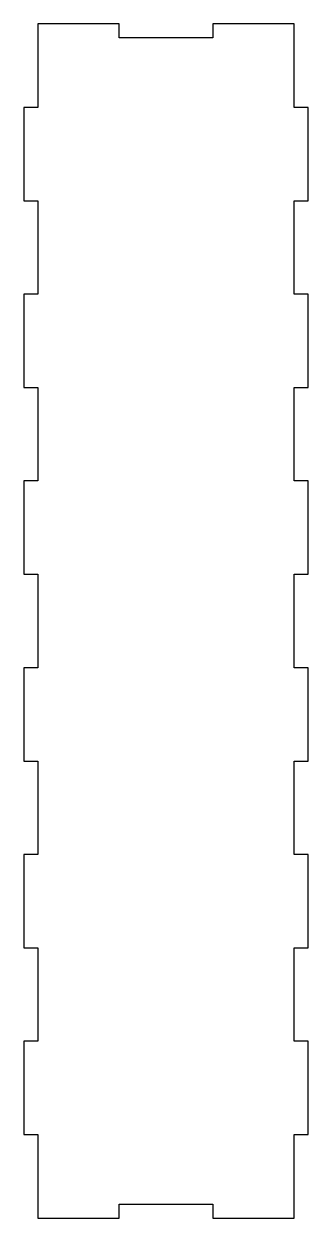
# Model space of a CAD drawing. Extents: x 561 to 622, y 64 to 320.
import ezdxf

# ---------------------------------------------------------------- set-up
doc = ezdxf.new("R2010")
doc.units = 0
doc.layers.add('Layer_1', color=7, linetype='CONTINUOUS')

msp = doc.modelspace()

# ---------------------------------------------------------------- linework, layer by layer
at = {"layer": 'Layer_1', "color": 5}
for p, q in [((581.266018, 319.831855), (563.865804, 319.831855)), ((563.865804, 319.831855), (563.865804, 316.832143)), ((581.266018, 316.832143), (581.266018, 319.831855)), ((618.665966, 319.831855), (601.265752, 319.831855)), ((601.265752, 319.831855), (601.265752, 316.832143)), ((618.665966, 316.832143), (618.665966, 319.831855)), ((563.865804, 316.832143), (563.865804, 301.931685)), ((601.265752, 316.832143), (581.266018, 316.832143)), ((618.665966, 301.931685), (618.665966, 316.832143)), ((563.865804, 301.931685), (560.865528, 301.931685)), ((560.865528, 301.931685), (560.865528, 281.931949)), ((621.666242, 301.931685), (618.665966, 301.931685)), ((621.666242, 281.931949), (621.666242, 301.931685)), ((621.666242, 301.931685), (621.666242, 301.931685)), ((560.865528, 281.931949), (563.865804, 281.931949)), ((563.865804, 281.931949), (563.865804, 261.931651)), ((618.665966, 261.931654), (618.665966, 281.931949)), ((618.665966, 281.931949), (621.666242, 281.931949)), ((563.865804, 261.931651), (560.865528, 261.931651)), ((560.865528, 261.931651), (560.865528, 241.931917)), ((621.666242, 261.931654), (618.665966, 261.931654)), ((621.666242, 241.931914), (621.666242, 261.931654)), ((560.865528, 241.931917), (563.865804, 241.931917)), ((563.865804, 241.931917), (563.865804, 221.932154)), ((618.665966, 221.932151), (618.665966, 241.931914)), ((618.665966, 241.931914), (621.666242, 241.931914)), ((563.865804, 221.932154), (560.865528, 221.932154)), ((560.865528, 221.932154), (560.865528, 201.931856)), ((621.666242, 221.932151), (618.665966, 221.932151)), ((621.666242, 201.931856), (621.666242, 221.932151)), ((560.865528, 201.931856), (563.865804, 201.931856)), ((563.865804, 201.931856), (563.865804, 181.932124)), ((618.665966, 181.932124), (618.665966, 201.931856)), ((618.665966, 201.931856), (621.666242, 201.931856)), ((563.865804, 181.932124), (560.865528, 181.932124)), ((560.865528, 181.932124), (560.865528, 161.931825)), ((621.666242, 181.932124), (618.665966, 181.932124)), ((621.666242, 161.931825), (621.666242, 181.932124)), ((560.865528, 161.931825), (563.865804, 161.931825)), ((563.865804, 161.931825), (563.865804, 141.932091)), ((618.665966, 141.932091), (618.665966, 161.931825)), ((618.665966, 161.931825), (621.666242, 161.931825)), ((563.865804, 141.932091), (560.865528, 141.932091)), ((560.865528, 141.932091), (560.865528, 121.931793)), ((621.666242, 141.932091), (618.665966, 141.932091)), ((621.666242, 121.931793), (621.666242, 141.932091)), ((560.865528, 121.931793), (563.865804, 121.931793)), ((563.865804, 121.931793), (563.865804, 101.932058)), ((618.665966, 101.932058), (618.665966, 121.931793)), ((618.665966, 121.931793), (621.666242, 121.931793)), ((563.865804, 101.932058), (560.865528, 101.932058)), ((560.865528, 101.932058), (560.865528, 81.93176)), ((621.666242, 101.932058), (618.665966, 101.932058)), ((621.666242, 81.93176), (621.666242, 101.932058)), ((560.865528, 81.93176), (563.865804, 81.93176)), ((563.865804, 81.93176), (563.865804, 67.031866)), ((618.665966, 67.031866), (618.665966, 81.93176)), ((618.665966, 81.93176), (621.666242, 81.93176)), ((563.865804, 67.031866), (563.865804, 64.032154)), ((581.266018, 64.032154), (581.266018, 67.031866)), ((581.266018, 67.031866), (601.265752, 67.031866)), ((601.265752, 67.031866), (601.265752, 64.032154)), ((618.665966, 64.032154), (618.665966, 67.031866)), ((563.865804, 64.032154), (581.266018, 64.032154)), ((601.265752, 64.032154), (618.665966, 64.032154))]:
    msp.add_line(p, q, dxfattribs=at)

doc.saveas('drawing.dxf')
